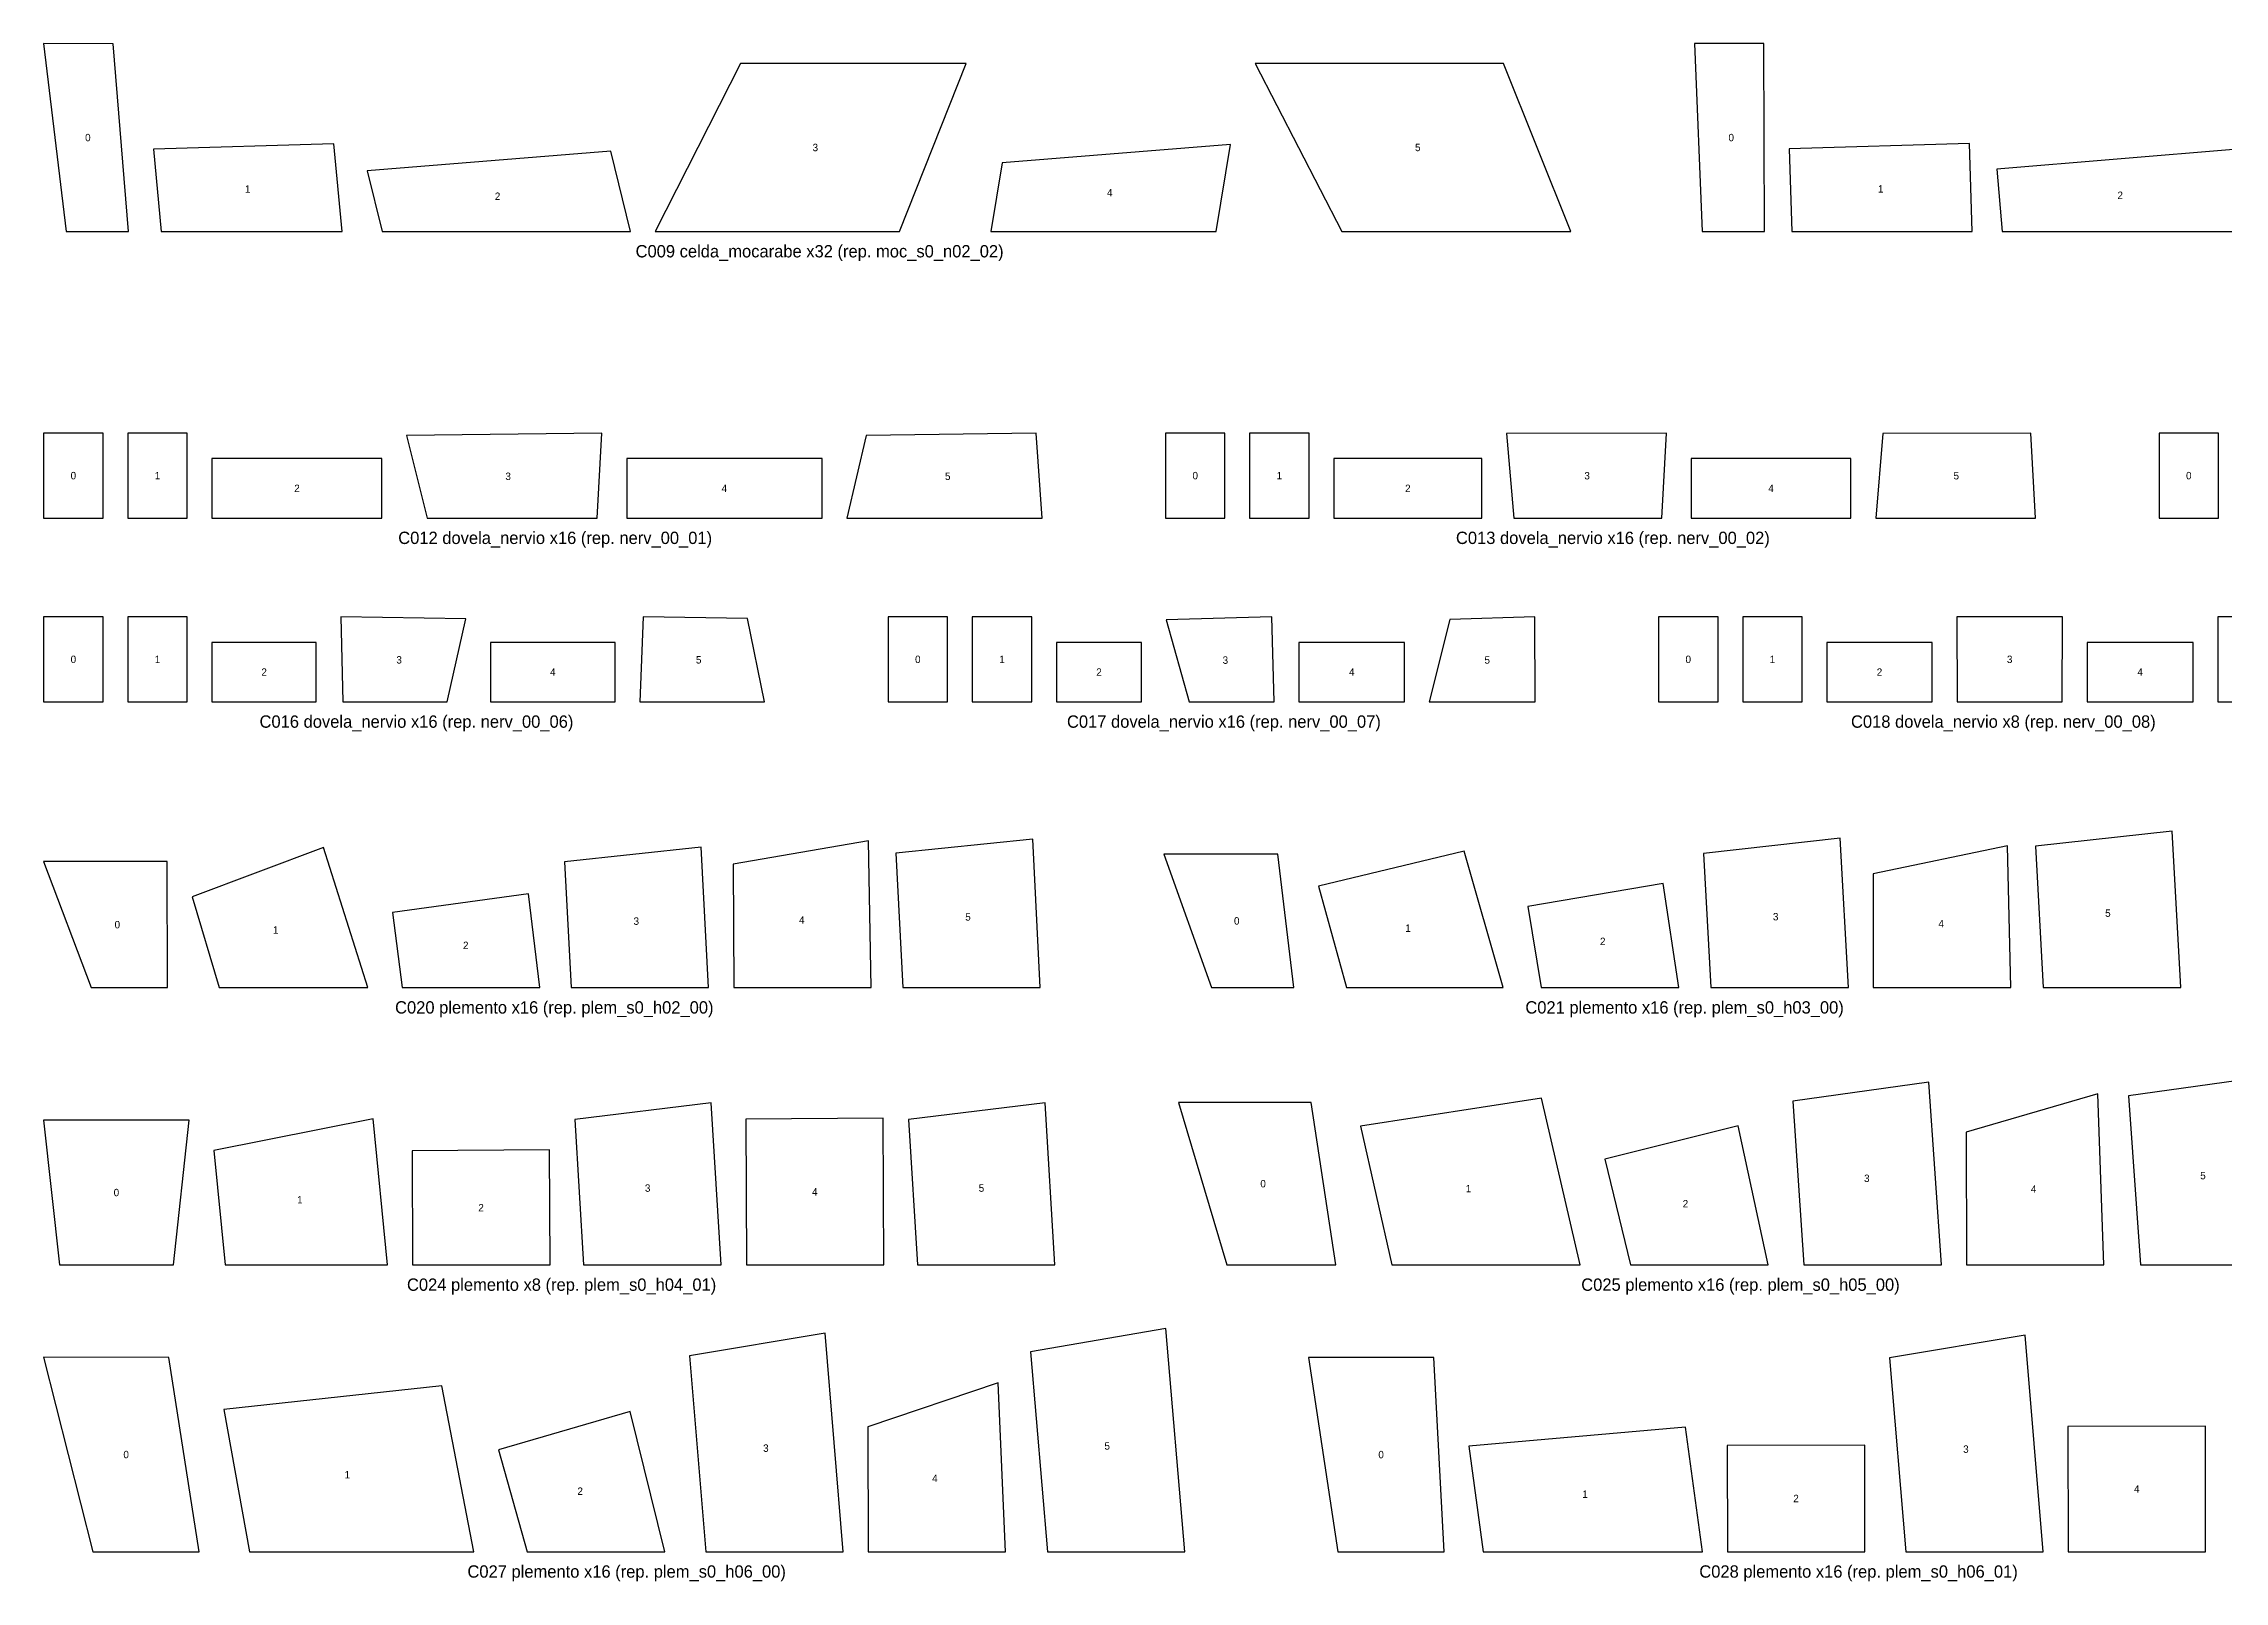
# Model space of a CAD drawing. Header units: metres. Extents: x 0 to 21, y -12 to 1.8.
# Drawn here: x 0 to 8.83, y -12.03 to -5.8 of the extents above; entities that cross this region are included whole.
import ezdxf
from ezdxf.enums import TextEntityAlignment as Align

# ---------------------------------------------------------------- set-up
doc = ezdxf.new("R2010")
doc.units = ezdxf.units.M
doc.layers.add('ESTM_PLANTILLA', color=7, linetype='Continuous')
doc.layers.add('ESTM_PLANTILLA_TEXTO', color=3, linetype='Continuous')

msp = doc.modelspace()

# ---------------------------------------------------------------- linework, layer by layer
at = {"layer": 'ESTM_PLANTILLA'}
for points in [[(0.0907, -6.5637), (0.3444, -6.5637), (0.282, -5.803), (0, -5.8028)], [(6.7169, -6.5637), (6.9705, -6.5637), (6.9679, -5.8029), (6.6859, -5.8029)], [(2.4769, -6.5637), (3.4672, -6.5637), (3.7359, -5.8834), (2.823, -5.8834)], [(5.2584, -6.5637), (6.1859, -6.5637), (5.9124, -5.8829), (4.9066, -5.8829)], [(0.4762, -6.5637), (1.2098, -6.5637), (1.1755, -6.2089), (0.4444, -6.2308)], [(1.371, -6.5637), (2.3769, -6.5637), (2.297, -6.239), (1.3098, -6.3175)], [(3.8359, -6.5637), (4.7488, -6.5637), (4.8066, -6.2119), (3.882, -6.2855)], [(7.0814, -6.5637), (7.8116, -6.5637), (7.7998, -6.2073), (7.0705, -6.2292)], [(7.9325, -6.5637), (8.9133, -6.5637), (8.8859, -6.2302), (7.9116, -6.3109)], [(0, -7.7246), (0.2409, -7.7246), (0.2409, -7.3804), (0, -7.3804)], [(0.3409, -7.7246), (0.5819, -7.7246), (0.5819, -7.3804), (0.3409, -7.3804)], [(1.5529, -7.7246), (2.2414, -7.7246), (2.2616, -7.381), (1.4704, -7.3904)], [(3.2527, -7.7246), (4.0439, -7.7246), (4.0197, -7.3813), (3.3312, -7.3895)], [(4.5439, -7.7246), (4.7848, -7.7246), (4.7848, -7.3804), (4.5439, -7.3804)], [(4.8848, -7.7246), (5.1258, -7.7246), (5.1258, -7.3804), (4.8848, -7.3804)], [(5.9549, -7.7246), (6.5541, -7.7246), (6.5726, -7.3809), (5.9249, -7.3817)], [(7.4203, -7.7246), (8.068, -7.7246), (8.049, -7.3809), (7.4499, -7.3817)], [(8.568, -7.7246), (8.8089, -7.7246), (8.8089, -7.3804), (8.568, -7.3804)], [(0.6819, -7.7246), (1.3704, -7.7246), (1.3704, -7.4837), (0.6819, -7.4837)], [(2.3616, -7.7246), (3.1527, -7.7246), (3.1527, -7.4837), (2.3616, -7.4837)], [(5.2258, -7.7246), (5.8249, -7.7246), (5.8249, -7.4837), (5.2258, -7.4837)], [(6.6726, -7.7246), (7.3203, -7.7246), (7.3203, -7.4837), (6.6726, -7.4837)], [(0, -8.4688), (0.2409, -8.4688), (0.2409, -8.1246), (0, -8.1246)], [(0.3409, -8.4688), (0.5819, -8.4688), (0.5819, -8.1246), (0.3409, -8.1246)], [(1.2117, -8.4688), (1.634, -8.4688), (1.7095, -8.133), (1.2042, -8.1247)], [(2.4149, -8.4688), (2.9202, -8.4688), (2.8503, -8.1318), (2.428, -8.1249)], [(3.4202, -8.4688), (3.6612, -8.4688), (3.6612, -8.1246), (3.4202, -8.1246)], [(3.7612, -8.4688), (4.0021, -8.4688), (4.0021, -8.1246), (3.7612, -8.1246)], [(4.6392, -8.4688), (4.9841, -8.4688), (4.9752, -8.1247), (4.547, -8.1372)], [(5.6124, -8.4688), (6.0408, -8.4688), (6.0397, -8.1246), (5.695, -8.1347)], [(6.5408, -8.4688), (6.7818, -8.4688), (6.7818, -8.1246), (6.5408, -8.1246)], [(6.8818, -8.4688), (7.1227, -8.4688), (7.1227, -8.1246), (6.8818, -8.1246)], [(7.75, -8.4688), (8.1761, -8.4688), (8.1772, -8.1246), (7.7488, -8.1246)], [(8.8056, -8.4688), (9.2339, -8.4688), (9.2328, -8.1246), (8.8067, -8.1246)], [(0.6819, -8.4688), (1.1042, -8.4688), (1.1042, -8.2279), (0.6819, -8.2279)], [(1.8095, -8.4688), (2.3149, -8.4688), (2.3149, -8.2279), (1.8095, -8.2279)], [(4.1021, -8.4688), (4.447, -8.4688), (4.447, -8.2279), (4.1021, -8.2279)], [(5.0841, -8.4688), (5.5124, -8.4688), (5.5124, -8.2279), (5.0841, -8.2279)], [(7.2227, -8.4688), (7.6488, -8.4688), (7.6488, -8.2279), (7.2227, -8.2279)], [(8.2772, -8.4688), (8.7056, -8.4688), (8.7056, -8.2279), (8.2772, -8.2279)], [(8.0989, -9.6265), (8.6558, -9.6265), (8.6212, -8.9926), (8.0676, -9.0529)], [(0.711, -9.6265), (1.3128, -9.6265), (1.1341, -9.0591), (0.6012, -9.2593)], [(2.1363, -9.6265), (2.6932, -9.6265), (2.6631, -9.0581), (2.1094, -9.1169)], [(2.7954, -9.6265), (3.3523, -9.6265), (3.3412, -9.0317), (2.7932, -9.127)], [(3.4799, -9.6265), (4.0368, -9.6265), (4.0064, -9.0255), (3.4523, -9.0815)], [(4.7304, -9.6265), (5.064, -9.6265), (4.9984, -9.0859), (4.5368, -9.0856)], [(5.2764, -9.6265), (5.9113, -9.6265), (5.7541, -9.0739), (5.164, -9.2152)], [(6.753, -9.6265), (7.3099, -9.6265), (7.2759, -9.0206), (6.7226, -9.0828)], [(7.4107, -9.6265), (7.9676, -9.6265), (7.9542, -9.0522), (7.4099, -9.166)], [(0.1929, -9.6265), (0.5012, -9.6265), (0.5004, -9.1162), (0, -9.116)], [(1.4525, -9.6265), (2.0094, -9.6265), (1.9641, -9.246), (1.4128, -9.3216)], [(6.0657, -9.6265), (6.6226, -9.6265), (6.5596, -9.2048), (6.0113, -9.2985)], [(7.13, -10.7495), (7.6869, -10.7495), (7.6361, -10.0099), (7.0845, -10.086)], [(7.7881, -10.7495), (8.345, -10.7495), (8.3207, -10.0569), (7.7869, -10.2123)], [(8.4926, -10.7495), (9.0495, -10.7495), (8.9966, -9.9876), (8.445, -10.0642)], [(2.187, -10.7495), (2.7439, -10.7495), (2.7039, -10.0932), (2.1511, -10.161)], [(2.8462, -10.7495), (3.4031, -10.7495), (3.4008, -10.1555), (2.8439, -10.1599)], [(3.5391, -10.7495), (4.096, -10.7495), (4.0559, -10.0932), (3.5031, -10.161)], [(4.7922, -10.7495), (5.2344, -10.7495), (5.1342, -10.0919), (4.596, -10.0912)], [(5.4601, -10.7495), (6.2239, -10.7495), (6.067, -10.0745), (5.3344, -10.1878)], [(0.064, -10.7495), (0.5256, -10.7495), (0.5896, -10.1633), (0, -10.1633)], [(0.7349, -10.7495), (1.3924, -10.7495), (1.3346, -10.1583), (0.6896, -10.2858)], [(6.4276, -10.7495), (6.9845, -10.7495), (6.8634, -10.1868), (6.3239, -10.3208)], [(1.4942, -10.7495), (2.0511, -10.7495), (2.0493, -10.2835), (1.4924, -10.2879)], [(2.6815, -11.9114), (3.2384, -11.9114), (3.1652, -11.0263), (2.616, -11.1178)], [(4.066, -11.9114), (4.6229, -11.9114), (4.5454, -11.0072), (3.9965, -11.1014)], [(7.542, -11.9114), (8.0989, -11.9114), (8.0258, -11.0337), (7.4766, -11.1259)], [(0.1995, -11.9114), (0.63, -11.9114), (0.5074, -11.1245), (0, -11.1232)], [(5.2423, -11.9114), (5.6728, -11.9114), (5.6303, -11.1243), (5.1229, -11.124)], [(0.8344, -11.9114), (1.7419, -11.9114), (1.6129, -11.2393), (0.73, -11.3355)], [(3.3396, -11.9114), (3.8965, -11.9114), (3.8656, -11.2277), (3.3384, -11.4048)], [(1.9591, -11.9114), (2.516, -11.9114), (2.3759, -11.3432), (1.8419, -11.4983)], [(5.831, -11.9114), (6.7191, -11.9114), (6.6503, -11.4072), (5.7728, -11.4833)], [(6.8197, -11.9114), (7.3766, -11.9114), (7.376, -11.4793), (6.8191, -11.4808)], [(8.1995, -11.9114), (8.7564, -11.9114), (8.7558, -11.4025), (8.1989, -11.404)]]:
    msp.add_lwpolyline(points, close=True, dxfattribs=at)

# ---------------------------------------------------------------- texts
at = {"layer": 'ESTM_PLANTILLA_TEXTO'}
for s, height, p in [('0', 0.03, (0.1793, -6.1833)), ('0', 0.03, (6.8353, -6.1833)), ('3', 0.03, (3.1257, -6.2235)), ('5', 0.03, (5.5658, -6.2233)), ('1', 0.03, (0.8265, -6.3918)), ('2', 0.03, (1.8386, -6.421)), ('4', 0.03, (4.3183, -6.4062)), ('1', 0.03, (7.4408, -6.391)), ('2', 0.03, (8.4108, -6.4171)), ('C009 celda_mocarabe x32 (rep. moc_s0_n02_02)', 0.05, (3.1429, -6.6437)), ('0', 0.03, (0.1205, -7.5525)), ('1', 0.03, (0.4614, -7.5525)), ('2', 0.03, (1.0262, -7.6041)), ('3', 0.03, (1.8816, -7.5552)), ('4', 0.03, (2.7571, -7.6041)), ('5', 0.03, (3.6619, -7.555)), ('0', 0.03, (4.6644, -7.5525)), ('1', 0.03, (5.0053, -7.5525)), ('2', 0.03, (5.5254, -7.6041)), ('3', 0.03, (6.2516, -7.553)), ('4', 0.03, (6.9965, -7.6041)), ('5', 0.03, (7.7468, -7.553)), ('0', 0.03, (8.6885, -7.5525)), ('C012 dovela_nervio x16 (rep. nerv_00_01)', 0.05, (2.0719, -7.8046)), ('C013 dovela_nervio x16 (rep. nerv_00_02)', 0.05, (6.3559, -7.8046)), ('0', 0.03, (0.1205, -8.2967)), ('1', 0.03, (0.4614, -8.2967)), ('3', 0.03, (1.4399, -8.2988)), ('5', 0.03, (2.6533, -8.2986)), ('0', 0.03, (3.5407, -8.2967)), ('1', 0.03, (3.8816, -8.2967)), ('3', 0.03, (4.7864, -8.2999)), ('5', 0.03, (5.847, -8.2992)), ('0', 0.03, (6.6613, -8.2967)), ('1', 0.03, (7.0022, -8.2967)), ('3', 0.03, (7.963, -8.2967)), ('2', 0.03, (0.8931, -8.3484)), ('4', 0.03, (2.0622, -8.3484)), ('2', 0.03, (4.2746, -8.3484)), ('4', 0.03, (5.2983, -8.3484)), ('2', 0.03, (7.4358, -8.3484)), ('4', 0.03, (8.4914, -8.3484)), ('C016 dovela_nervio x16 (rep. nerv_00_06)', 0.05, (1.5101, -8.5488)), ('C017 dovela_nervio x16 (rep. nerv_00_07)', 0.05, (4.7805, -8.5488)), ('C018 dovela_nervio x8 (rep. nerv_00_08)', 0.05, (7.9374, -8.5488)), ('0', 0.03, (0.2986, -9.3713)), ('3', 0.03, (2.4005, -9.357)), ('4', 0.03, (3.0706, -9.3529)), ('5', 0.03, (3.7439, -9.34)), ('0', 0.03, (4.8324, -9.3561)), ('3', 0.03, (7.0153, -9.3391)), ('4', 0.03, (7.6856, -9.3678)), ('5', 0.03, (8.3609, -9.3246)), ('1', 0.03, (0.9398, -9.3929)), ('2', 0.03, (1.7097, -9.4551)), ('1', 0.03, (5.5264, -9.3855)), ('2', 0.03, (6.3148, -9.4391)), ('C020 plemento x16 (rep. plem_s0_h02_00)', 0.05, (2.0684, -9.7065)), ('C021 plemento x16 (rep. plem_s0_h03_00)', 0.05, (6.6463, -9.7065)), ('0', 0.03, (4.9392, -10.4205)), ('3', 0.03, (7.3844, -10.3987)), ('5', 0.03, (8.7459, -10.3877)), ('0', 0.03, (0.2948, -10.4564)), ('1', 0.03, (1.0379, -10.4858)), ('2', 0.03, (1.7718, -10.5176)), ('3', 0.03, (2.4465, -10.4383)), ('4', 0.03, (3.1235, -10.4536)), ('5', 0.03, (3.7985, -10.4383)), ('1', 0.03, (5.7713, -10.4403)), ('2', 0.03, (6.6498, -10.5016)), ('4', 0.03, (8.0601, -10.442)), ('C024 plemento x8 (rep. plem_s0_h04_01)', 0.05, (2.098, -10.8295)), ('C025 plemento x16 (rep. plem_s0_h05_00)', 0.05, (6.8727, -10.8295)), ('3', 0.03, (2.9253, -11.4917)), ('5', 0.03, (4.3077, -11.4828)), ('3', 0.03, (7.7858, -11.4956)), ('0', 0.03, (0.3342, -11.5176)), ('0', 0.03, (5.4171, -11.5178)), ('1', 0.03, (1.2298, -11.5994)), ('2', 0.03, (2.1732, -11.666)), ('4', 0.03, (3.61, -11.6138)), ('4', 0.03, (8.4777, -11.6573)), ('1', 0.03, (6.2433, -11.6783)), ('2', 0.03, (7.0978, -11.6957)), ('C027 plemento x16 (rep. plem_s0_h06_00)', 0.05, (2.3615, -11.9914)), ('C028 plemento x16 (rep. plem_s0_h06_01)', 0.05, (7.3509, -11.9914))]:
    msp.add_text(s, height=height, dxfattribs=at).set_placement(p, align=Align.MIDDLE_CENTER)

doc.saveas('drawing.dxf')
